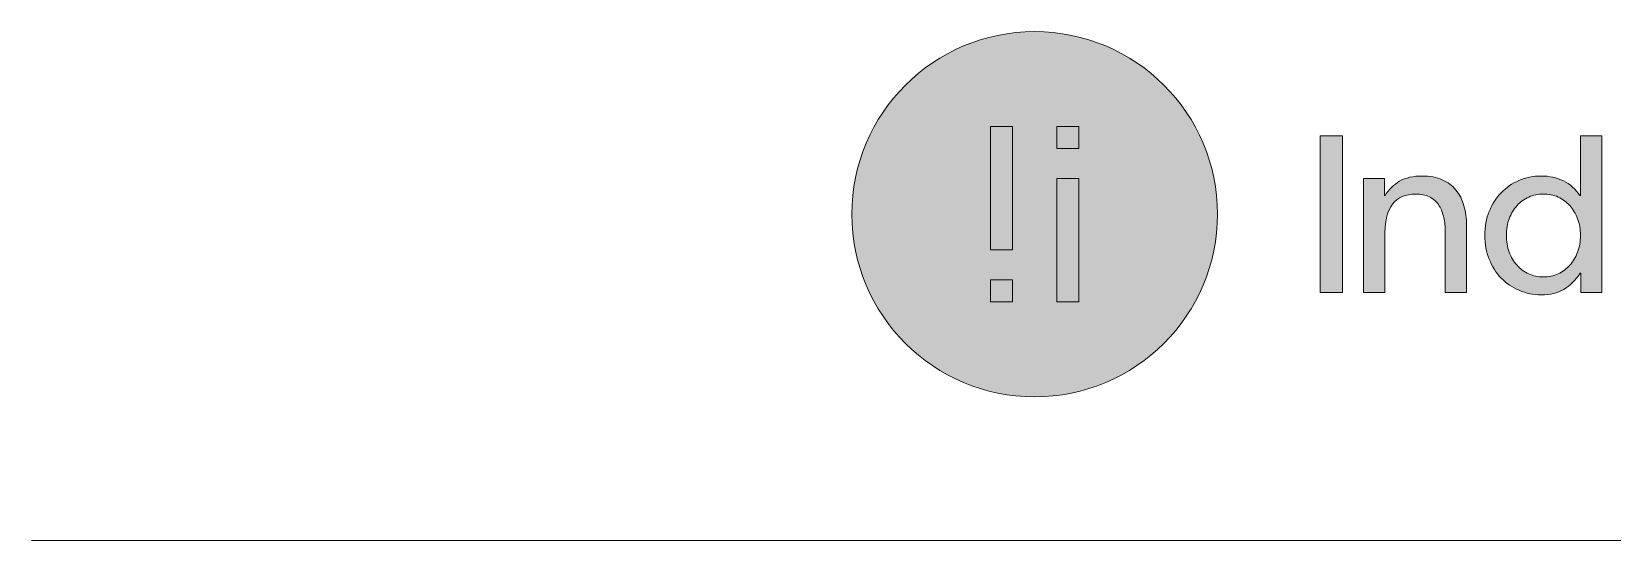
# Model space of a CAD drawing. Header units: millimetres. Extents: x 0 to 140, y -17 to 195.
# Drawn here: x 80.67 to 90.81, y 177.43 to 180.7 of the extents above; entities that cross this region are included whole.
import ezdxf

# ---------------------------------------------------------------- set-up
doc = ezdxf.new("R2010")
doc.units = ezdxf.units.MM
doc.layers.add('ACOT', color=7, linetype='Continuous')
doc.layers.add('Capa 1', color=7, linetype='Continuous')

msp = doc.modelspace()

# ---------------------------------------------------------------- hatches: boundary and pattern name
at = {"linetype": 'ByBlock', "lineweight": 15}
h = msp.add_hatch(color=0, dxfattribs=at)
h.dxf.hatch_style = 1
edge = h.paths.add_edge_path()
edge.add_spline(control_points=[(89.349, 179.288), (89.349, 179.356), (89.349, 179.41), (89.349, 179.41), (89.349, 179.487), (89.365, 179.547), (89.398, 179.59)], knot_values=[17, 17, 17, 17, 17.375023, 17.375023, 17.375023, 18.375023, 18.375023, 18.375023, 18.375023], degree=3, periodic=0)
edge.add_spline(control_points=[(89.398, 179.59), (89.431, 179.634), (89.481, 179.655), (89.547, 179.655)], knot_values=[16, 16, 16, 16, 17, 17, 17, 17], degree=3, periodic=0)
edge.add_spline(control_points=[(89.547, 179.655), (89.581, 179.655), (89.61, 179.649), (89.634, 179.637)], knot_values=[15, 15, 15, 15, 16, 16, 16, 16], degree=3, periodic=0)
edge.add_spline(control_points=[(89.634, 179.637), (89.658, 179.625), (89.677, 179.609), (89.692, 179.588)], knot_values=[14, 14, 14, 14, 15, 15, 15, 15], degree=3, periodic=0)
edge.add_spline(control_points=[(89.692, 179.588), (89.707, 179.567), (89.717, 179.542), (89.724, 179.514)], knot_values=[13, 13, 13, 13, 14, 14, 14, 14], degree=3, periodic=0)
edge.add_spline(control_points=[(89.724, 179.514), (89.731, 179.487), (89.735, 179.457), (89.735, 179.425)], knot_values=[12, 12, 12, 12, 13, 13, 13, 13], degree=3, periodic=0)
edge.add_spline(control_points=[(89.735, 179.425), (89.735, 179.425), (89.735, 179.024), (89.735, 179.024), (89.735, 179.024), (89.735, 179.024), (89.735, 179.024)], knot_values=[10.99999, 10.99999, 10.99999, 10.99999, 11.99999, 11.99999, 11.99999, 12, 12, 12, 12], degree=3, periodic=0)
edge.add_spline(control_points=[(89.735, 179.024), (89.735, 179.024), (89.873, 179.024), (89.873, 179.024)], knot_values=[10.00001, 10.00001, 10.00001, 10.00001, 10.99999, 10.99999, 10.99999, 10.99999], degree=3, periodic=0)
edge.add_spline(control_points=[(89.873, 179.024), (89.873, 179.024), (89.873, 179.453), (89.873, 179.453)], knot_values=[9.00001, 9.00001, 9.00001, 9.00001, 9.99999, 9.99999, 9.99999, 9.99999], degree=3, periodic=0)
edge.add_spline(control_points=[(89.873, 179.453), (89.873, 179.499), (89.867, 179.541), (89.856, 179.58)], knot_values=[8, 8, 8, 8, 9, 9, 9, 9], degree=3, periodic=0)
edge.add_spline(control_points=[(89.856, 179.58), (89.845, 179.619), (89.828, 179.653), (89.804, 179.681)], knot_values=[7, 7, 7, 7, 8, 8, 8, 8], degree=3, periodic=0)
edge.add_spline(control_points=[(89.804, 179.681), (89.781, 179.709), (89.752, 179.731), (89.716, 179.747)], knot_values=[6, 6, 6, 6, 7, 7, 7, 7], degree=3, periodic=0)
edge.add_spline(control_points=[(89.716, 179.747), (89.68, 179.763), (89.638, 179.771), (89.59, 179.771)], knot_values=[5, 5, 5, 5, 6, 6, 6, 6], degree=3, periodic=0)
edge.add_spline(control_points=[(89.59, 179.771), (89.53, 179.771), (89.482, 179.76), (89.443, 179.738)], knot_values=[4, 4, 4, 4, 5, 5, 5, 5], degree=3, periodic=0)
edge.add_spline(control_points=[(89.443, 179.738), (89.406, 179.715), (89.374, 179.685), (89.35, 179.646)], knot_values=[3, 3, 3, 3, 4, 4, 4, 4], degree=3, periodic=0)
edge.add_spline(control_points=[(89.346, 179.646), (89.346, 179.646), (89.346, 179.756), (89.346, 179.756), (89.346, 179.756), (89.346, 179.756), (89.346, 179.756)], knot_values=[0.99999, 0.99999, 0.99999, 0.99999, 1.99998, 1.99998, 1.99998, 1.99999, 1.99999, 1.99999, 1.99999], degree=3, periodic=0)
edge.add_spline(control_points=[(89.346, 179.756), (89.346, 179.756), (89.211, 179.756), (89.211, 179.756)], knot_values=[0.00001, 0.00001, 0.00001, 0.00001, 0.99999, 0.99999, 0.99999, 0.99999], degree=3, periodic=0)
edge.add_spline(control_points=[(89.211, 179.756), (89.211, 179.756), (89.211, 179.653), (89.211, 179.524)], knot_values=[20.624977, 20.624977, 20.624977, 20.624977, 21, 21, 21, 21], degree=3, periodic=0)
edge.add_spline(control_points=[(89.211, 179.524), (89.211, 179.396), (89.211, 179.241), (89.211, 179.138)], knot_values=[20.249985, 20.249985, 20.249985, 20.249985, 20.624977, 20.624977, 20.624977, 20.624977], degree=3, periodic=0)
edge.add_spline(control_points=[(89.211, 179.138), (89.211, 179.113), (89.211, 179.09), (89.211, 179.072)], knot_values=[20.156237, 20.156237, 20.156237, 20.156237, 20.249985, 20.249985, 20.249985, 20.249985], degree=3, periodic=0)
edge.add_spline(control_points=[(89.211, 179.072), (89.211, 179.054), (89.211, 179.04), (89.211, 179.032)], knot_values=[20.062489, 20.062489, 20.062489, 20.062489, 20.156237, 20.156237, 20.156237, 20.156237], degree=3, periodic=0)
edge.add_spline(control_points=[(89.211, 179.024), (89.211, 179.024), (89.211, 179.024), (89.211, 179.024), (89.211, 179.024), (89.211, 179.024), (89.211, 179.024)], knot_values=[19.998037, 19.998037, 19.998037, 19.998037, 20.000468, 20.000468, 20.000468, 20.002431, 20.002431, 20.002431, 20.002431], degree=3, periodic=0)
edge.add_spline(control_points=[(89.217, 179.024), (89.222, 179.024), (89.232, 179.024), (89.243, 179.024)], knot_values=[19.687496, 19.687496, 19.687496, 19.687496, 19.874992, 19.874992, 19.874992, 19.874992], degree=3, periodic=0)
edge.add_spline(control_points=[(89.243, 179.024), (89.254, 179.024), (89.267, 179.024), (89.28, 179.024)], knot_values=[19.5, 19.5, 19.5, 19.5, 19.687496, 19.687496, 19.687496, 19.687496], degree=3, periodic=0)
edge.add_spline(control_points=[(89.28, 179.024), (89.293, 179.024), (89.306, 179.024), (89.317, 179.024)], knot_values=[19.312504, 19.312504, 19.312504, 19.312504, 19.5, 19.5, 19.5, 19.5], degree=3, periodic=0)
edge.add_spline(control_points=[(89.317, 179.024), (89.328, 179.024), (89.337, 179.024), (89.343, 179.024)], knot_values=[19.125007, 19.125007, 19.125007, 19.125007, 19.312504, 19.312504, 19.312504, 19.312504], degree=3, periodic=0)
edge.add_spline(control_points=[(89.349, 179.024), (89.349, 179.024), (89.349, 179.024), (89.349, 179.024), (89.349, 179.024), (89.349, 179.024), (89.349, 179.024)], knot_values=[18.999033, 18.999033, 18.999033, 18.999033, 19.003926, 19.003926, 19.003926, 19.004893, 19.004893, 19.004893, 19.004893], degree=3, periodic=0)
edge.add_spline(control_points=[(89.349, 179.028), (89.349, 179.032), (89.349, 179.04), (89.349, 179.049)], knot_values=[18.843763, 18.843763, 18.843763, 18.843763, 18.937511, 18.937511, 18.937511, 18.937511], degree=3, periodic=0)
edge.add_spline(control_points=[(89.349, 179.049), (89.349, 179.059), (89.349, 179.071), (89.349, 179.084)], knot_values=[18.750015, 18.750015, 18.750015, 18.750015, 18.843763, 18.843763, 18.843763, 18.843763], degree=3, periodic=0)
edge.add_spline(control_points=[(89.349, 179.084), (89.349, 179.138), (89.349, 179.22), (89.349, 179.288)], knot_values=[18.375023, 18.375023, 18.375023, 18.375023, 18.750015, 18.750015, 18.750015, 18.750015], degree=3, periodic=0)
at = {"layer": 'ACOT', "linetype": 'ByBlock', "lineweight": 15}
h = msp.add_hatch(color=0, dxfattribs=at)
h.dxf.hatch_style = 1
edge = h.paths.add_edge_path()
edge.add_spline(control_points=[(87.102, 180.698), (86.455, 180.698), (85.93, 180.173), (85.93, 179.526), (85.93, 178.878), (86.455, 178.353), (87.102, 178.353), (87.75, 178.353), (88.275, 178.878), (88.275, 179.526), (88.275, 180.173), (87.75, 180.698), (87.102, 180.698)], knot_values=[0, 0, 0, 0, 1, 1, 1, 2, 2, 2, 3, 3, 3, 4, 4, 4, 4], degree=3, periodic=0)
h = msp.add_hatch(color=0, dxfattribs=at)
h.dxf.hatch_style = 1
h.paths.add_polyline_path([(89.076, 180.028), (88.934, 180.028), (88.934, 179.024), (89.076, 179.024)])
h = msp.add_hatch(color=0, dxfattribs=at)
h.dxf.hatch_style = 1
edge = h.paths.add_edge_path()
edge.add_spline(control_points=[(90.741, 179.024), (90.741, 179.024), (90.741, 180.028), (90.741, 180.028)], knot_values=[16, 16, 16, 16, 17, 17, 17, 17], degree=3, periodic=0)
edge.add_spline(control_points=[(90.741, 180.028), (90.741, 180.028), (90.603, 180.028), (90.603, 180.028)], knot_values=[15.00001, 15.00001, 15.00001, 15.00001, 16, 16, 16, 16], degree=3, periodic=0)
edge.add_spline(control_points=[(90.603, 180.028), (90.603, 180.028), (90.603, 179.71), (90.603, 179.654)], knot_values=[14.088223, 14.088223, 14.088223, 14.088223, 14.99999, 14.99999, 14.99999, 14.99999], degree=3, periodic=0)
edge.add_spline(control_points=[(90.603, 179.654), (90.603, 179.648), (90.603, 179.645), (90.603, 179.645)], knot_values=[14.00001, 14.00001, 14.00001, 14.00001, 14.088223, 14.088223, 14.088223, 14.088223], degree=3, periodic=0)
edge.add_line((90.603, 179.645), (90.599, 179.645))
edge.add_spline(control_points=[(90.599, 179.645), (90.572, 179.687), (90.537, 179.719), (90.494, 179.74)], knot_values=[12, 12, 12, 12, 13, 13, 13, 13], degree=3, periodic=0)
edge.add_spline(control_points=[(90.494, 179.74), (90.451, 179.761), (90.403, 179.771), (90.351, 179.771)], knot_values=[11, 11, 11, 11, 12, 12, 12, 12], degree=3, periodic=0)
edge.add_spline(control_points=[(90.351, 179.771), (90.3, 179.771), (90.252, 179.761), (90.208, 179.742)], knot_values=[10, 10, 10, 10, 11, 11, 11, 11], degree=3, periodic=0)
edge.add_spline(control_points=[(90.208, 179.742), (90.164, 179.723), (90.126, 179.697), (90.094, 179.664)], knot_values=[9, 9, 9, 9, 10, 10, 10, 10], degree=3, periodic=0)
edge.add_spline(control_points=[(90.094, 179.664), (90.062, 179.63), (90.036, 179.59), (90.018, 179.544)], knot_values=[8, 8, 8, 8, 9, 9, 9, 9], degree=3, periodic=0)
edge.add_spline(control_points=[(90.018, 179.544), (89.999, 179.497), (89.99, 179.446), (89.99, 179.39)], knot_values=[7, 7, 7, 7, 8, 8, 8, 8], degree=3, periodic=0)
edge.add_spline(control_points=[(89.99, 179.39), (89.99, 179.335), (89.999, 179.283), (90.018, 179.237)], knot_values=[6, 6, 6, 6, 7, 7, 7, 7], degree=3, periodic=0)
edge.add_spline(control_points=[(90.018, 179.237), (90.036, 179.19), (90.062, 179.149), (90.094, 179.116)], knot_values=[5, 5, 5, 5, 6, 6, 6, 6], degree=3, periodic=0)
edge.add_spline(control_points=[(90.094, 179.116), (90.127, 179.082), (90.165, 179.056), (90.209, 179.037)], knot_values=[4, 4, 4, 4, 5, 5, 5, 5], degree=3, periodic=0)
edge.add_spline(control_points=[(90.209, 179.037), (90.254, 179.018), (90.301, 179.008), (90.353, 179.008)], knot_values=[3, 3, 3, 3, 4, 4, 4, 4], degree=3, periodic=0)
edge.add_spline(control_points=[(90.353, 179.008), (90.408, 179.008), (90.456, 179.02), (90.496, 179.043)], knot_values=[2, 2, 2, 2, 3, 3, 3, 3], degree=3, periodic=0)
edge.add_spline(control_points=[(90.496, 179.043), (90.536, 179.066), (90.571, 179.101), (90.601, 179.148)], knot_values=[1, 1, 1, 1, 2, 2, 2, 2], degree=3, periodic=0)
edge.add_line((90.601, 179.148), (90.605, 179.148))
edge.add_line((90.605, 179.148), (90.605, 179.087))
edge.add_spline(control_points=[(90.605, 179.114), (90.605, 179.077), (90.605, 179.024), (90.605, 179.024)], knot_values=[18.000018, 18.000018, 18.000018, 18.000018, 18.65736, 18.65736, 18.65736, 18.65736], degree=3, periodic=0)
edge.add_spline(control_points=[(90.605, 179.024), (90.605, 179.024), (90.741, 179.024), (90.741, 179.024)], knot_values=[17, 17, 17, 17, 17.999982, 17.999982, 17.999982, 17.999982], degree=3, periodic=0)
edge = h.paths.add_edge_path(flags=16)
edge.add_spline(control_points=[(90.585, 179.497), (90.597, 179.465), (90.603, 179.429), (90.603, 179.39), (90.603, 179.351), (90.597, 179.316), (90.585, 179.283)], knot_values=[3, 3, 3, 3, 4, 4, 4, 5, 5, 5, 5], degree=3, periodic=0)
edge.add_spline(control_points=[(90.585, 179.283), (90.573, 179.25), (90.556, 179.222), (90.535, 179.199)], knot_values=[2, 2, 2, 2, 3, 3, 3, 3], degree=3, periodic=0)
edge.add_spline(control_points=[(90.535, 179.199), (90.514, 179.175), (90.489, 179.156), (90.46, 179.143)], knot_values=[1, 1, 1, 1, 2, 2, 2, 2], degree=3, periodic=0)
edge.add_spline(control_points=[(90.46, 179.143), (90.431, 179.13), (90.399, 179.123), (90.365, 179.123)], knot_values=[0, 0, 0, 0, 1, 1, 1, 1], degree=3, periodic=0)
edge.add_spline(control_points=[(90.365, 179.123), (90.331, 179.123), (90.3, 179.13), (90.271, 179.143)], knot_values=[15, 15, 15, 15, 16, 16, 16, 16], degree=3, periodic=0)
edge.add_spline(control_points=[(90.271, 179.143), (90.242, 179.156), (90.216, 179.175), (90.196, 179.199)], knot_values=[14, 14, 14, 14, 15, 15, 15, 15], degree=3, periodic=0)
edge.add_spline(control_points=[(90.196, 179.199), (90.175, 179.222), (90.158, 179.25), (90.146, 179.283)], knot_values=[13, 13, 13, 13, 14, 14, 14, 14], degree=3, periodic=0)
edge.add_spline(control_points=[(90.146, 179.283), (90.134, 179.316), (90.128, 179.351), (90.128, 179.39), (90.128, 179.429), (90.134, 179.465), (90.146, 179.497)], knot_values=[11, 11, 11, 11, 12, 12, 12, 13, 13, 13, 13], degree=3, periodic=0)
edge.add_spline(control_points=[(90.146, 179.497), (90.158, 179.529), (90.175, 179.557), (90.196, 179.581)], knot_values=[10, 10, 10, 10, 11, 11, 11, 11], degree=3, periodic=0)
edge.add_spline(control_points=[(90.196, 179.581), (90.216, 179.604), (90.242, 179.623), (90.271, 179.636)], knot_values=[9, 9, 9, 9, 10, 10, 10, 10], degree=3, periodic=0)
edge.add_spline(control_points=[(90.271, 179.636), (90.3, 179.649), (90.331, 179.655), (90.365, 179.655)], knot_values=[8, 8, 8, 8, 9, 9, 9, 9], degree=3, periodic=0)
edge.add_spline(control_points=[(90.365, 179.655), (90.399, 179.655), (90.431, 179.649), (90.46, 179.636)], knot_values=[7, 7, 7, 7, 8, 8, 8, 8], degree=3, periodic=0)
edge.add_spline(control_points=[(90.46, 179.636), (90.489, 179.623), (90.514, 179.604), (90.535, 179.581)], knot_values=[6, 6, 6, 6, 7, 7, 7, 7], degree=3, periodic=0)
edge.add_spline(control_points=[(90.535, 179.581), (90.556, 179.557), (90.573, 179.529), (90.585, 179.497)], knot_values=[5, 5, 5, 5, 6, 6, 6, 6], degree=3, periodic=0)

# ---------------------------------------------------------------- linework, layer by layer
at = {"color": 0, "linetype": 'ByBlock', "lineweight": 15}
msp.add_line((100.929, 177.431), (80.669, 177.431), dxfattribs=at)
at = {"layer": 'ACOT', "color": 0, "linetype": 'ByBlock', "lineweight": 15}
for p, q in [((90.603, 179.645), (90.603, 179.662)), ((90.603, 179.645), (90.599, 179.645)), ((90.605, 179.148), (90.601, 179.148)), ((90.605, 179.148), (90.605, 179.087))]:
    msp.add_line(p, q, dxfattribs=at)
at = {"layer": 'Capa 1', "color": 0, "linetype": 'ByBlock', "lineweight": 15}
for p, q in [((86.819, 179.296), (86.819, 180.089)), ((86.819, 180.089), (86.961, 180.089)), ((86.961, 180.089), (86.961, 179.296)), ((87.244, 179.947), (87.244, 180.089)), ((87.244, 180.089), (87.386, 180.089)), ((87.386, 180.089), (87.386, 179.947)), ((88.934, 180.028), (89.076, 180.028)), ((88.934, 179.024), (88.934, 180.028)), ((89.076, 180.028), (89.076, 179.024)), ((87.386, 179.947), (87.244, 179.947)), ((87.244, 178.962), (87.244, 179.756)), ((87.244, 179.756), (87.386, 179.756)), ((87.386, 179.756), (87.386, 178.962)), ((86.961, 179.296), (86.819, 179.296)), ((86.819, 178.962), (86.819, 179.104)), ((86.819, 179.104), (86.961, 179.104)), ((86.961, 179.104), (86.961, 178.962)), ((86.961, 178.962), (86.819, 178.962)), ((87.386, 178.962), (87.244, 178.962)), ((89.076, 179.024), (88.934, 179.024))]:
    msp.add_line(p, q, dxfattribs=at)
for points, knots in [([(87.102, 180.698), (86.455, 180.698), (85.93, 180.173), (85.93, 179.526), (85.93, 178.878), (86.455, 178.353), (87.102, 178.353), (87.75, 178.353), (88.275, 178.878), (88.275, 179.526), (88.275, 180.173), (87.75, 180.698), (87.102, 180.698)], [0, 0, 0, 0, 1, 1, 1, 2, 2, 2, 3, 3, 3, 4, 4, 4, 4]), ([(89.443, 179.738), (89.482, 179.76), (89.53, 179.771), (89.59, 179.771), (89.638, 179.771), (89.68, 179.763), (89.716, 179.747)], [4, 4, 4, 4, 5, 5, 5, 6, 6, 6, 6]), ([(90.208, 179.742), (90.252, 179.761), (90.3, 179.771), (90.351, 179.771), (90.403, 179.771), (90.451, 179.761), (90.494, 179.74)], [10, 10, 10, 10, 11, 11, 11, 12, 12, 12, 12]), ([(89.634, 179.637), (89.61, 179.649), (89.581, 179.655), (89.547, 179.655), (89.481, 179.655), (89.431, 179.634), (89.398, 179.59)], [15, 15, 15, 15, 16, 16, 16, 17, 17, 17, 17]), ([(90.46, 179.636), (90.431, 179.649), (90.399, 179.655), (90.365, 179.655), (90.331, 179.655), (90.3, 179.649), (90.271, 179.636)], [7, 7, 7, 7, 8, 8, 8, 9, 9, 9, 9]), ([(90.018, 179.237), (89.999, 179.283), (89.99, 179.335), (89.99, 179.39), (89.99, 179.446), (89.999, 179.497), (90.018, 179.544)], [6, 6, 6, 6, 7, 7, 7, 8, 8, 8, 8]), ([(90.146, 179.497), (90.134, 179.465), (90.128, 179.429), (90.128, 179.39), (90.128, 179.351), (90.134, 179.316), (90.146, 179.283)], [11, 11, 11, 11, 12, 12, 12, 13, 13, 13, 13]), ([(90.585, 179.283), (90.597, 179.316), (90.603, 179.351), (90.603, 179.39), (90.603, 179.429), (90.597, 179.465), (90.585, 179.497)], [3, 3, 3, 3, 4, 4, 4, 5, 5, 5, 5]), ([(90.496, 179.043), (90.456, 179.02), (90.408, 179.008), (90.353, 179.008), (90.301, 179.008), (90.254, 179.018), (90.209, 179.037)], [2, 2, 2, 2, 3, 3, 3, 4, 4, 4, 4])]:
    msp.add_open_spline(points, degree=3, knots=knots, dxfattribs=at)
for points in [[(90.603, 179.645), (90.603, 179.645), (90.603, 180.028), (90.603, 180.028)], [(90.603, 180.028), (90.603, 180.028), (90.741, 180.028), (90.741, 180.028)], [(90.741, 180.028), (90.741, 180.028), (90.741, 179.024), (90.741, 179.024)], [(89.211, 179.756), (89.211, 179.756), (89.346, 179.756), (89.346, 179.756)], [(89.211, 179.024), (89.211, 179.024), (89.211, 179.756), (89.211, 179.756)], [(89.346, 179.756), (89.346, 179.756), (89.346, 179.646), (89.346, 179.646)], [(89.35, 179.646), (89.374, 179.685), (89.406, 179.715), (89.443, 179.738)], [(89.716, 179.747), (89.752, 179.731), (89.781, 179.709), (89.804, 179.681)], [(89.804, 179.681), (89.828, 179.653), (89.845, 179.619), (89.856, 179.58)], [(90.018, 179.544), (90.036, 179.59), (90.062, 179.63), (90.094, 179.664)], [(90.094, 179.664), (90.126, 179.697), (90.164, 179.723), (90.208, 179.742)], [(90.494, 179.74), (90.537, 179.719), (90.572, 179.687), (90.599, 179.645)], [(89.346, 179.646), (89.346, 179.646), (89.35, 179.646), (89.35, 179.646)], [(89.398, 179.59), (89.365, 179.547), (89.349, 179.487), (89.349, 179.41)], [(89.692, 179.588), (89.677, 179.609), (89.658, 179.625), (89.634, 179.637)], [(89.724, 179.514), (89.717, 179.542), (89.707, 179.567), (89.692, 179.588)], [(89.856, 179.58), (89.867, 179.541), (89.873, 179.499), (89.873, 179.453)], [(90.196, 179.581), (90.175, 179.557), (90.158, 179.529), (90.146, 179.497)], [(90.271, 179.636), (90.242, 179.623), (90.216, 179.604), (90.196, 179.581)], [(90.535, 179.581), (90.514, 179.604), (90.489, 179.623), (90.46, 179.636)], [(90.585, 179.497), (90.573, 179.529), (90.556, 179.557), (90.535, 179.581)], [(90.599, 179.645), (90.599, 179.645), (90.603, 179.645), (90.603, 179.645)], [(89.735, 179.425), (89.735, 179.457), (89.731, 179.487), (89.724, 179.514)], [(89.873, 179.453), (89.873, 179.453), (89.873, 179.024), (89.873, 179.024)], [(89.349, 179.41), (89.349, 179.41), (89.349, 179.024), (89.349, 179.024)], [(89.735, 179.024), (89.735, 179.024), (89.735, 179.425), (89.735, 179.425)], [(90.146, 179.283), (90.158, 179.25), (90.175, 179.222), (90.196, 179.199)], [(90.535, 179.199), (90.556, 179.222), (90.573, 179.25), (90.585, 179.283)], [(90.094, 179.116), (90.062, 179.149), (90.036, 179.19), (90.018, 179.237)], [(90.196, 179.199), (90.216, 179.175), (90.242, 179.156), (90.271, 179.143)], [(90.46, 179.143), (90.489, 179.156), (90.514, 179.175), (90.535, 179.199)], [(90.209, 179.037), (90.165, 179.056), (90.127, 179.082), (90.094, 179.116)], [(90.271, 179.143), (90.3, 179.13), (90.331, 179.123), (90.365, 179.123)], [(90.365, 179.123), (90.399, 179.123), (90.431, 179.13), (90.46, 179.143)], [(90.601, 179.148), (90.571, 179.101), (90.536, 179.066), (90.496, 179.043)], [(90.605, 179.148), (90.605, 179.148), (90.601, 179.148), (90.601, 179.148)], [(90.605, 179.024), (90.605, 179.024), (90.605, 179.148), (90.605, 179.148)], [(89.349, 179.024), (89.349, 179.024), (89.211, 179.024), (89.211, 179.024)], [(89.873, 179.024), (89.873, 179.024), (89.735, 179.024), (89.735, 179.024)], [(90.741, 179.024), (90.741, 179.024), (90.605, 179.024), (90.605, 179.024)]]:
    msp.add_open_spline(points, degree=3, dxfattribs=at)

doc.saveas('drawing.dxf')
